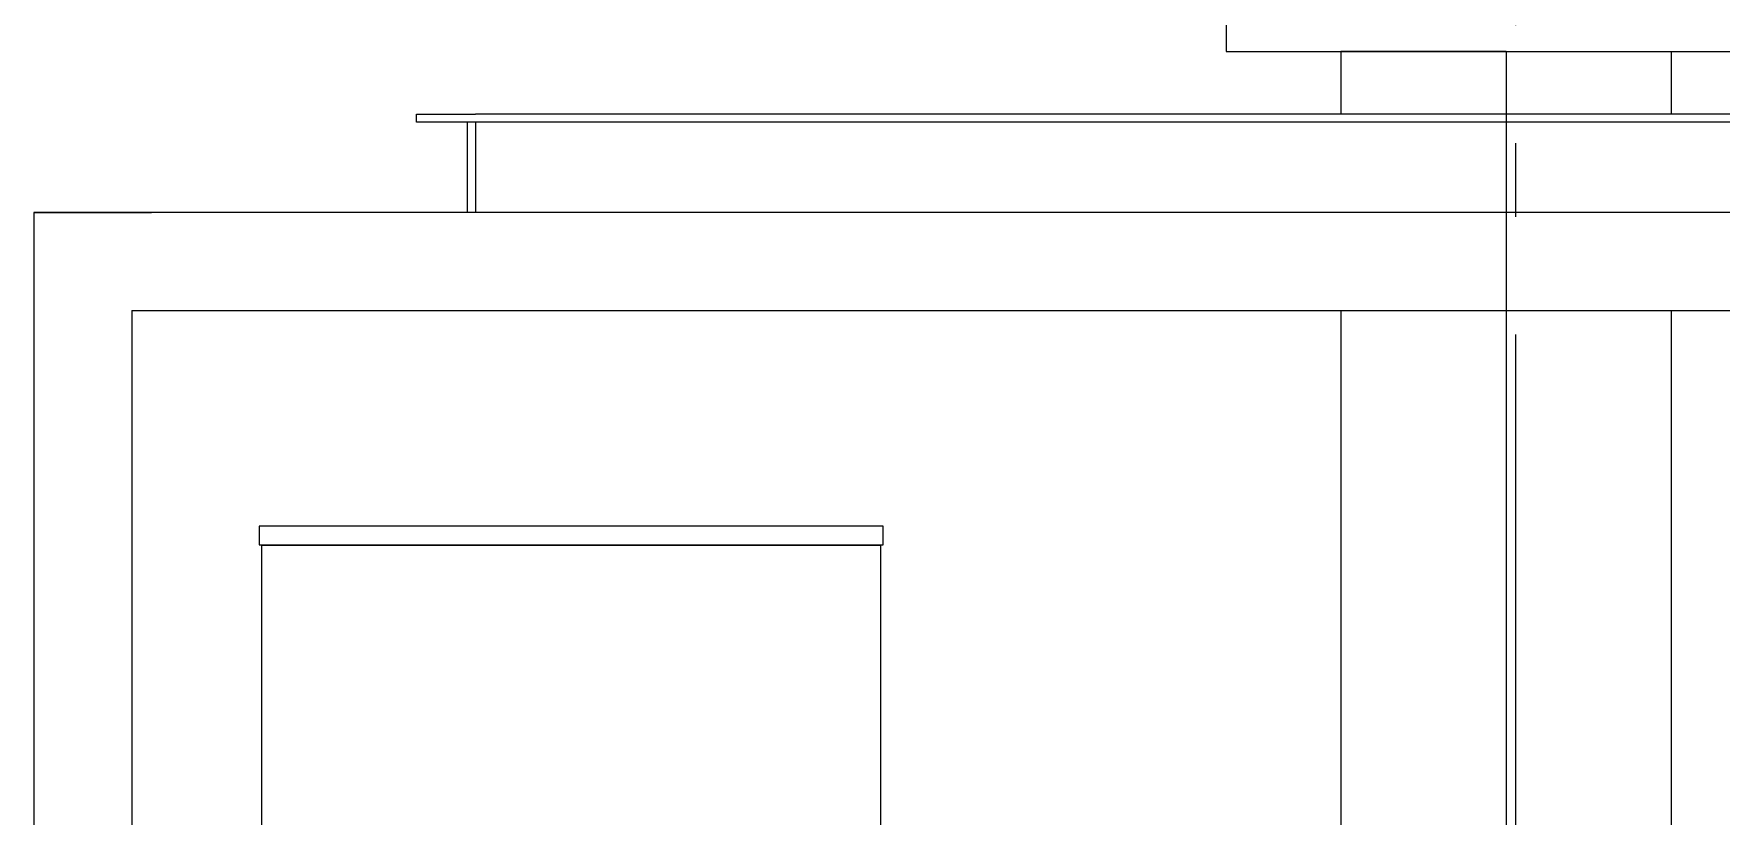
# Model space of a CAD drawing. Extents: x 33214 to 95067, y 8279 to 51908.
# Drawn here: x 63341 to 64201, y 13357 to 13755 of the extents above; entities that cross this region are included whole.
import ezdxf

# ---------------------------------------------------------------- set-up
doc = ezdxf.new("R2010")
doc.units = 0
doc.header["$LTSCALE"] = 300
doc.header["$MEASUREMENT"] = 0
doc.linetypes.add('PHANTOM', pattern=[2.1, 1.25, -0.2, 0.125, -0.2, 0.125, -0.2])
for name, color, linetype in [('GENERATORSETT', 1, 'CONTINUOUS'), ('S0CO1', 1, 'CONTINUOUS'), ('S0PH1', 1, 'PHANTOM')]:
    doc.layers.add(name, color=color, linetype=linetype)

# ---------------------------------------------------------------- blocks, each defined once
blk = doc.blocks.new('HOVEDMOTOR-CENTER')
at = {"layer": 'GENERATORSETT'}
for p, q in [((375, 1479.06), (290.85, 1479.06)), ((290.85, 1479.06), (290.85, 1447)), ((375, 1479.06), (375, -123)), ((375, 1479.06), (459.15, 1479.06)), ((459.15, 1479.06), (459.15, 1447)), ((-180, 1447), (-150, 1447)), ((-180, 1443), (-180, 1447)), ((900, 1447), (-150, 1447)), ((-154, 1443), (-180, 1443)), ((-154, 1397), (-154, 1443)), ((904, 1443), (-154, 1443)), ((-150, 1443), (-150, 1397)), ((-375, 1397), (-315, 1397)), ((-325, 1347), (-325, -93)), ((-325, 1347), (1075, 1347)), ((290.85, 1347), (290.85, 1078.38)), ((459.15, 1347), (459.15, 1078.38))]:
    blk.add_line(p, q, dxfattribs=at)
for points in [[(232.5, 1479.06), (517.5, 1479.06), (517.5, 1497.06), (232.5, 1497.06)], [(-260.18, 1227.69), (57.75, 1227.69), (57.75, 1237.19), (-260.18, 1237.19)], [(-258.75, 1227.62), (56.32, 1227.62), (56.32, 1018.69), (-258.75, 1018.69)]]:
    blk.add_lwpolyline(points, close=True, dxfattribs=at)
blk.add_lwpolyline([(1125, -93), (1125, 1397), (-375, 1397), (-375, -93)], dxfattribs=at)

msp = doc.modelspace()

# ---------------------------------------------------------------- linework, layer by layer
at = {"layer": 'S0PH1'}
msp.add_line((64096.39, 10076.9), (64096.39, 15365.4), dxfattribs=at)

# ---------------------------------------------------------------- block references
at = {"layer": 'S0CO1', "linetype": 'Continuous'}
msp.add_blockref('HOVEDMOTOR-CENTER', (63716.39, 12267.06), dxfattribs=at)

doc.saveas('drawing.dxf')
